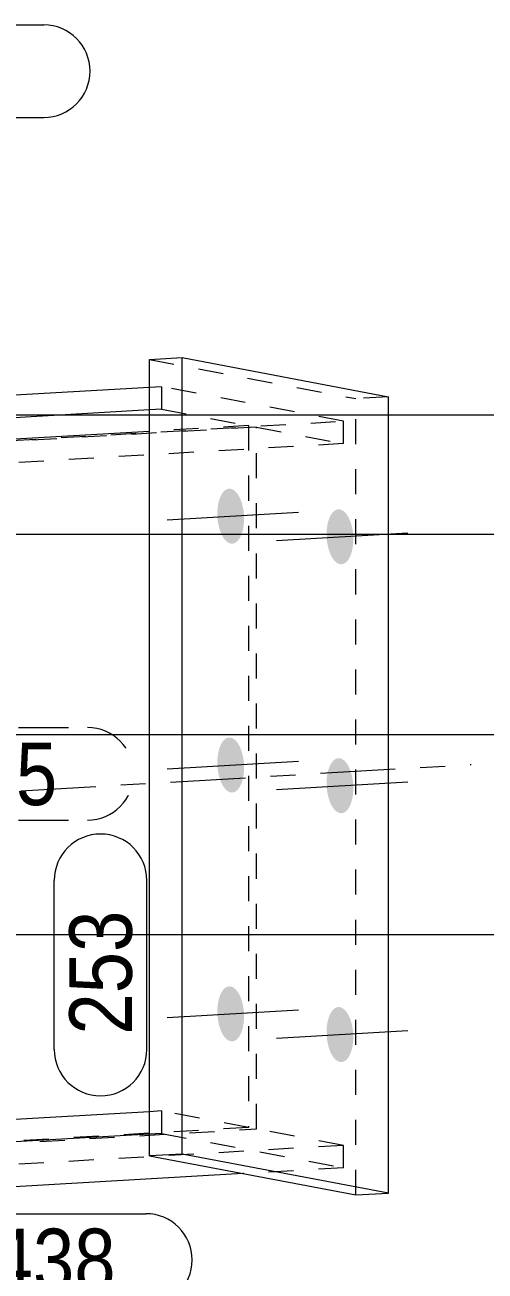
# Model space of a CAD drawing. Header units: millimetres. Extents: x 2 to 579, y 0 to 825.
# Drawn here: x 90.18 to 108.58, y 645.26 to 695.06 of the extents above; entities that cross this region are included whole.
import ezdxf

# ---------------------------------------------------------------- set-up
doc = ezdxf.new("R2010")
doc.units = ezdxf.units.MM
for name, pattern in [('XKITLINE00', [0]), ('XKITLINE01', [4, 1, -1, 1, -1]), ('XKITLINE02', [4, 2, -2]), ('XKITLINE03', [6, 3, -1, 1, -1])]:
    doc.linetypes.add(name, pattern=pattern)
for name, color, linetype, lineweight in [('Bolt', 3, 'Continuous', 0), ('Dimensions', 7, 'Continuous', 0), ('Part', 2, 'Continuous', 0), ('PartMark', 7, 'Continuous', 0)]:
    doc.layers.add(name, color=color, linetype=linetype, lineweight=lineweight)
doc.styles.add('ARIAL', font='ARIAL.TTF')

# ---------------------------------------------------------------- blocks, each defined once
blk = doc.blocks.new('*A54')
at = {"layer": 'Bolt'}
for points in [[(97.876, 675.451), (97.875, 675.505), (97.875, 675.558), (97.877, 675.612), (97.879, 675.665), (97.883, 675.717), (97.888, 675.769), (97.895, 675.82), (97.903, 675.869), (97.911, 675.918), (97.922, 675.966), (97.933, 676.012), (97.945, 676.057), (97.959, 676.101), (97.973, 676.142), (97.989, 676.183), (98.006, 676.221), (98.023, 676.257), (98.042, 676.292), (98.061, 676.324), (98.082, 676.354), (98.103, 676.382), (98.125, 676.407), (98.147, 676.431), (98.17, 676.451), (98.194, 676.47), (98.218, 676.486), (98.243, 676.499), (98.268, 676.51), (98.293, 676.518), (98.319, 676.523), (98.345, 676.526), (98.371, 676.526), (98.397, 676.524), (98.423, 676.519), (98.45, 676.511), (98.476, 676.501), (98.502, 676.488), (98.527, 676.472), (98.553, 676.454), (98.578, 676.434), (98.602, 676.411), (98.627, 676.386), (98.65, 676.358), (98.673, 676.328), (98.696, 676.296), (98.718, 676.262), (98.739, 676.226), (98.759, 676.188), (98.778, 676.148), (98.797, 676.107), (98.814, 676.064), (98.831, 676.019), (98.846, 675.973), (98.861, 675.925), (98.874, 675.877), (98.886, 675.827), (98.898, 675.776), (98.908, 675.725), (98.916, 675.672), (98.924, 675.62), (98.93, 675.566), (98.935, 675.513), (98.939, 675.459), (98.941, 675.405), (98.943, 675.351), (98.943, 675.297), (98.941, 675.244), (98.939, 675.191), (98.935, 675.139), (98.93, 675.087), (98.923, 675.036), (98.915, 674.986), (98.907, 674.937), (98.896, 674.89), (98.885, 674.843), (98.873, 674.798), (98.859, 674.755), (98.845, 674.713), (98.829, 674.673), (98.812, 674.635), (98.795, 674.599), (98.776, 674.564), (98.757, 674.532), (98.736, 674.502), (98.715, 674.474), (98.693, 674.448), (98.671, 674.425), (98.648, 674.404), (98.624, 674.386), (98.6, 674.37), (98.575, 674.357), (98.55, 674.346), (98.525, 674.338), (98.499, 674.333), (98.473, 674.33), (98.447, 674.33), (98.421, 674.332), (98.394, 674.337), (98.368, 674.345), (98.342, 674.355), (98.316, 674.368), (98.291, 674.384), (98.265, 674.402), (98.24, 674.422), (98.216, 674.445), (98.191, 674.47), (98.168, 674.498), (98.145, 674.527), (98.122, 674.559), (98.1, 674.593), (98.079, 674.63), (98.059, 674.668), (98.04, 674.707), (98.021, 674.749), (98.004, 674.792), (97.987, 674.837), (97.972, 674.883), (97.957, 674.93), (97.944, 674.979), (97.931, 675.029), (97.92, 675.08), (97.91, 675.131), (97.902, 675.183), (97.894, 675.236), (97.888, 675.29), (97.883, 675.343), (97.879, 675.397)], [(102.244, 674.625), (102.243, 674.679), (102.243, 674.733), (102.244, 674.786), (102.247, 674.839), (102.251, 674.892), (102.256, 674.943), (102.263, 674.994), (102.27, 675.044), (102.279, 675.093), (102.289, 675.141), (102.301, 675.187), (102.313, 675.232), (102.326, 675.275), (102.341, 675.317), (102.357, 675.357), (102.373, 675.395), (102.391, 675.432), (102.41, 675.466), (102.429, 675.498), (102.449, 675.528), (102.471, 675.556), (102.492, 675.582), (102.515, 675.605), (102.538, 675.626), (102.562, 675.644), (102.586, 675.66), (102.611, 675.673), (102.636, 675.684), (102.661, 675.692), (102.687, 675.698), (102.713, 675.701), (102.739, 675.701), (102.765, 675.698), (102.791, 675.693), (102.817, 675.685), (102.844, 675.675), (102.869, 675.662), (102.895, 675.647), (102.92, 675.629), (102.946, 675.608), (102.97, 675.585), (102.994, 675.56), (103.018, 675.533), (103.041, 675.503), (103.064, 675.471), (103.085, 675.437), (103.106, 675.401), (103.127, 675.363), (103.146, 675.323), (103.164, 675.281), (103.182, 675.238), (103.198, 675.193), (103.214, 675.147), (103.229, 675.1), (103.242, 675.051), (103.254, 675.001), (103.265, 674.951), (103.275, 674.899), (103.284, 674.847), (103.292, 674.794), (103.298, 674.741), (103.303, 674.687), (103.307, 674.633), (103.309, 674.579), (103.31, 674.526), (103.31, 674.472), (103.309, 674.418), (103.306, 674.366), (103.302, 674.313), (103.297, 674.262), (103.291, 674.211), (103.283, 674.161), (103.274, 674.112), (103.264, 674.064), (103.253, 674.018), (103.241, 673.973), (103.227, 673.93), (103.212, 673.888), (103.197, 673.848), (103.18, 673.809), (103.162, 673.773), (103.144, 673.739), (103.124, 673.707), (103.104, 673.676), (103.083, 673.649), (103.061, 673.623), (103.039, 673.6), (103.015, 673.579), (102.992, 673.561), (102.968, 673.545), (102.943, 673.531), (102.918, 673.521), (102.892, 673.513), (102.867, 673.507), (102.841, 673.504), (102.815, 673.504), (102.788, 673.507), (102.762, 673.512), (102.736, 673.519), (102.71, 673.53), (102.684, 673.543), (102.658, 673.558), (102.633, 673.576), (102.608, 673.597), (102.583, 673.619), (102.559, 673.645), (102.535, 673.672), (102.512, 673.702), (102.49, 673.734), (102.468, 673.768), (102.447, 673.804), (102.427, 673.842), (102.408, 673.882), (102.389, 673.923), (102.372, 673.967), (102.355, 674.011), (102.339, 674.058), (102.325, 674.105), (102.312, 674.154), (102.299, 674.203), (102.288, 674.254), (102.278, 674.306), (102.269, 674.358), (102.262, 674.411), (102.256, 674.464), (102.251, 674.518), (102.247, 674.572)], [(97.876, 665.506), (97.875, 665.56), (97.875, 665.614), (97.877, 665.667), (97.879, 665.72), (97.883, 665.772), (97.888, 665.824), (97.895, 665.875), (97.903, 665.925), (97.911, 665.973), (97.922, 666.021), (97.933, 666.067), (97.945, 666.112), (97.959, 666.156), (97.973, 666.198), (97.989, 666.238), (98.006, 666.276), (98.023, 666.312), (98.042, 666.347), (98.061, 666.379), (98.082, 666.409), (98.103, 666.437), (98.125, 666.463), (98.147, 666.486), (98.17, 666.507), (98.194, 666.525), (98.218, 666.541), (98.243, 666.554), (98.268, 666.565), (98.293, 666.573), (98.319, 666.578), (98.345, 666.581), (98.371, 666.581), (98.397, 666.579), (98.423, 666.574), (98.45, 666.566), (98.476, 666.556), (98.502, 666.543), (98.527, 666.527), (98.553, 666.509), (98.578, 666.489), (98.602, 666.466), (98.627, 666.441), (98.65, 666.413), (98.673, 666.383), (98.696, 666.351), (98.718, 666.317), (98.739, 666.281), (98.759, 666.243), (98.778, 666.204), (98.797, 666.162), (98.814, 666.119), (98.831, 666.074), (98.846, 666.028), (98.861, 665.98), (98.874, 665.932), (98.886, 665.882), (98.898, 665.831), (98.908, 665.78), (98.916, 665.728), (98.924, 665.675), (98.93, 665.621), (98.935, 665.568), (98.939, 665.514), (98.941, 665.46), (98.943, 665.406), (98.943, 665.352), (98.941, 665.299), (98.939, 665.246), (98.935, 665.194), (98.93, 665.142), (98.923, 665.091), (98.915, 665.041), (98.907, 664.993), (98.896, 664.945), (98.885, 664.899), (98.873, 664.854), (98.859, 664.81), (98.845, 664.768), (98.829, 664.728), (98.812, 664.69), (98.795, 664.654), (98.776, 664.619), (98.757, 664.587), (98.736, 664.557), (98.715, 664.529), (98.693, 664.504), (98.671, 664.48), (98.648, 664.459), (98.624, 664.441), (98.6, 664.425), (98.575, 664.412), (98.55, 664.401), (98.525, 664.393), (98.499, 664.388), (98.473, 664.385), (98.447, 664.385), (98.421, 664.387), (98.394, 664.392), (98.368, 664.4), (98.342, 664.41), (98.316, 664.423), (98.291, 664.439), (98.265, 664.457), (98.24, 664.477), (98.216, 664.5), (98.191, 664.525), (98.168, 664.553), (98.145, 664.583), (98.122, 664.615), (98.1, 664.649), (98.079, 664.685), (98.059, 664.723), (98.04, 664.763), (98.021, 664.804), (98.004, 664.847), (97.987, 664.892), (97.972, 664.938), (97.957, 664.986), (97.944, 665.034), (97.931, 665.084), (97.92, 665.135), (97.91, 665.186), (97.902, 665.239), (97.894, 665.291), (97.888, 665.345), (97.883, 665.398), (97.879, 665.452)], [(102.244, 664.681), (102.243, 664.735), (102.243, 664.788), (102.244, 664.842), (102.247, 664.894), (102.251, 664.947), (102.256, 664.999), (102.263, 665.049), (102.27, 665.099), (102.279, 665.148), (102.289, 665.196), (102.301, 665.242), (102.313, 665.287), (102.326, 665.33), (102.341, 665.372), (102.357, 665.412), (102.373, 665.451), (102.391, 665.487), (102.41, 665.521), (102.429, 665.554), (102.449, 665.584), (102.471, 665.612), (102.492, 665.637), (102.515, 665.66), (102.538, 665.681), (102.562, 665.7), (102.586, 665.715), (102.611, 665.729), (102.636, 665.739), (102.661, 665.747), (102.687, 665.753), (102.713, 665.756), (102.739, 665.756), (102.765, 665.753), (102.791, 665.748), (102.817, 665.741), (102.844, 665.73), (102.869, 665.717), (102.895, 665.702), (102.92, 665.684), (102.946, 665.664), (102.97, 665.641), (102.994, 665.615), (103.018, 665.588), (103.041, 665.558), (103.064, 665.526), (103.085, 665.492), (103.106, 665.456), (103.127, 665.418), (103.146, 665.378), (103.164, 665.337), (103.182, 665.293), (103.198, 665.249), (103.214, 665.202), (103.229, 665.155), (103.242, 665.106), (103.254, 665.057), (103.265, 665.006), (103.275, 664.954), (103.284, 664.902), (103.292, 664.849), (103.298, 664.796), (103.303, 664.742), (103.307, 664.688), (103.309, 664.635), (103.31, 664.581), (103.31, 664.527), (103.309, 664.474), (103.306, 664.421), (103.302, 664.368), (103.297, 664.317), (103.291, 664.266), (103.283, 664.216), (103.274, 664.167), (103.264, 664.12), (103.253, 664.073), (103.241, 664.028), (103.227, 663.985), (103.212, 663.943), (103.197, 663.903), (103.18, 663.865), (103.162, 663.828), (103.144, 663.794), (103.124, 663.762), (103.104, 663.732), (103.083, 663.704), (103.061, 663.678), (103.039, 663.655), (103.015, 663.634), (102.992, 663.616), (102.968, 663.6), (102.943, 663.587), (102.918, 663.576), (102.892, 663.568), (102.867, 663.562), (102.841, 663.559), (102.815, 663.559), (102.788, 663.562), (102.762, 663.567), (102.736, 663.575), (102.71, 663.585), (102.684, 663.598), (102.658, 663.613), (102.633, 663.631), (102.608, 663.652), (102.583, 663.675), (102.559, 663.7), (102.535, 663.727), (102.512, 663.757), (102.49, 663.789), (102.468, 663.823), (102.447, 663.859), (102.427, 663.897), (102.408, 663.937), (102.389, 663.979), (102.372, 664.022), (102.355, 664.067), (102.339, 664.113), (102.325, 664.16), (102.312, 664.209), (102.299, 664.259), (102.288, 664.309), (102.278, 664.361), (102.269, 664.413), (102.262, 664.466), (102.256, 664.519), (102.251, 664.573), (102.247, 664.627)], [(97.876, 655.561), (97.875, 655.615), (97.875, 655.669), (97.877, 655.722), (97.879, 655.775), (97.883, 655.827), (97.888, 655.879), (97.895, 655.93), (97.903, 655.98), (97.911, 656.029), (97.922, 656.076), (97.933, 656.123), (97.945, 656.168), (97.959, 656.211), (97.973, 656.253), (97.989, 656.293), (98.006, 656.331), (98.023, 656.367), (98.042, 656.402), (98.061, 656.434), (98.082, 656.464), (98.103, 656.492), (98.125, 656.518), (98.147, 656.541), (98.17, 656.562), (98.194, 656.58), (98.218, 656.596), (98.243, 656.609), (98.268, 656.62), (98.293, 656.628), (98.319, 656.633), (98.345, 656.636), (98.371, 656.637), (98.397, 656.634), (98.423, 656.629), (98.45, 656.621), (98.476, 656.611), (98.502, 656.598), (98.527, 656.583), (98.553, 656.565), (98.578, 656.544), (98.602, 656.521), (98.627, 656.496), (98.65, 656.468), (98.673, 656.439), (98.696, 656.407), (98.718, 656.373), (98.739, 656.337), (98.759, 656.299), (98.778, 656.259), (98.797, 656.217), (98.814, 656.174), (98.831, 656.129), (98.846, 656.083), (98.861, 656.036), (98.874, 655.987), (98.886, 655.937), (98.898, 655.886), (98.908, 655.835), (98.916, 655.783), (98.924, 655.73), (98.93, 655.677), (98.935, 655.623), (98.939, 655.569), (98.941, 655.515), (98.943, 655.461), (98.943, 655.408), (98.941, 655.354), (98.939, 655.301), (98.935, 655.249), (98.93, 655.197), (98.923, 655.146), (98.915, 655.097), (98.907, 655.048), (98.896, 655), (98.885, 654.954), (98.873, 654.909), (98.859, 654.865), (98.845, 654.824), (98.829, 654.784), (98.812, 654.745), (98.795, 654.709), (98.776, 654.675), (98.757, 654.642), (98.736, 654.612), (98.715, 654.584), (98.693, 654.559), (98.671, 654.535), (98.648, 654.515), (98.624, 654.496), (98.6, 654.48), (98.575, 654.467), (98.55, 654.456), (98.525, 654.448), (98.499, 654.443), (98.473, 654.44), (98.447, 654.44), (98.421, 654.442), (98.394, 654.447), (98.368, 654.455), (98.342, 654.465), (98.316, 654.478), (98.291, 654.494), (98.265, 654.512), (98.24, 654.532), (98.216, 654.555), (98.191, 654.58), (98.168, 654.608), (98.145, 654.638), (98.122, 654.67), (98.1, 654.704), (98.079, 654.74), (98.059, 654.778), (98.04, 654.818), (98.021, 654.859), (98.004, 654.902), (97.987, 654.947), (97.972, 654.993), (97.957, 655.041), (97.944, 655.089), (97.931, 655.139), (97.92, 655.19), (97.91, 655.241), (97.902, 655.294), (97.894, 655.347), (97.888, 655.4), (97.883, 655.453), (97.879, 655.507)], [(102.244, 654.736), (102.243, 654.79), (102.243, 654.843), (102.244, 654.897), (102.247, 654.95), (102.251, 655.002), (102.256, 655.054), (102.263, 655.105), (102.27, 655.154), (102.279, 655.203), (102.289, 655.251), (102.301, 655.297), (102.313, 655.342), (102.326, 655.386), (102.341, 655.427), (102.357, 655.467), (102.373, 655.506), (102.391, 655.542), (102.41, 655.576), (102.429, 655.609), (102.449, 655.639), (102.471, 655.667), (102.492, 655.692), (102.515, 655.716), (102.538, 655.736), (102.562, 655.755), (102.586, 655.771), (102.611, 655.784), (102.636, 655.794), (102.661, 655.803), (102.687, 655.808), (102.713, 655.811), (102.739, 655.811), (102.765, 655.809), (102.791, 655.804), (102.817, 655.796), (102.844, 655.785), (102.869, 655.773), (102.895, 655.757), (102.92, 655.739), (102.946, 655.719), (102.97, 655.696), (102.994, 655.671), (103.018, 655.643), (103.041, 655.613), (103.064, 655.581), (103.085, 655.547), (103.106, 655.511), (103.127, 655.473), (103.146, 655.433), (103.164, 655.392), (103.182, 655.349), (103.198, 655.304), (103.214, 655.258), (103.229, 655.21), (103.242, 655.162), (103.254, 655.112), (103.265, 655.061), (103.275, 655.01), (103.284, 654.957), (103.292, 654.904), (103.298, 654.851), (103.303, 654.797), (103.307, 654.744), (103.309, 654.69), (103.31, 654.636), (103.31, 654.582), (103.309, 654.529), (103.306, 654.476), (103.302, 654.424), (103.297, 654.372), (103.291, 654.321), (103.283, 654.271), (103.274, 654.222), (103.264, 654.175), (103.253, 654.128), (103.241, 654.083), (103.227, 654.04), (103.212, 653.998), (103.197, 653.958), (103.18, 653.92), (103.162, 653.883), (103.144, 653.849), (103.124, 653.817), (103.104, 653.787), (103.083, 653.759), (103.061, 653.733), (103.039, 653.71), (103.015, 653.689), (102.992, 653.671), (102.968, 653.655), (102.943, 653.642), (102.918, 653.631), (102.892, 653.623), (102.867, 653.617), (102.841, 653.615), (102.815, 653.614), (102.788, 653.617), (102.762, 653.622), (102.736, 653.63), (102.71, 653.64), (102.684, 653.653), (102.658, 653.668), (102.633, 653.686), (102.608, 653.707), (102.583, 653.73), (102.559, 653.755), (102.535, 653.783), (102.512, 653.812), (102.49, 653.844), (102.468, 653.878), (102.447, 653.914), (102.427, 653.952), (102.408, 653.992), (102.389, 654.034), (102.372, 654.077), (102.355, 654.122), (102.339, 654.168), (102.325, 654.215), (102.312, 654.264), (102.299, 654.314), (102.288, 654.364), (102.278, 654.416), (102.269, 654.468), (102.262, 654.521), (102.256, 654.574), (102.251, 654.628), (102.247, 654.682)]]:
    blk.add_hatch(color=3, dxfattribs=at).paths.add_polyline_path(points, flags=17)
at = {"layer": 'Bolt', "color": 3, "linetype": 'XKITLINE00', "lineweight": 0}
for p, q in [((95.873, 675.28), (101.119, 675.586)), ((100.241, 674.455), (105.487, 674.76)), ((95.873, 665.335), (101.119, 665.641)), ((100.241, 664.51), (105.487, 664.815)), ((95.873, 655.391), (101.119, 655.696)), ((100.241, 654.565), (105.487, 654.871))]:
    blk.add_line(p, q, dxfattribs=at)
blk = doc.blocks.new('*A75')
at = {"layer": 'Part', "color": 2, "linetype": 'XKITLINE00', "lineweight": 0}
for p, q in [((95.156, 680.571), (83.637, 679.9)), ((83.637, 679.9), (83.637, 677.548)), ((95.156, 679.676), (83.637, 679.005)), ((95.156, 678.815), (83.637, 678.144)), ((83.637, 677.548), (83.2, 677.522)), ((95.156, 651.631), (83.2, 650.935)), ((95.156, 650.736), (83.2, 650.04)), ((98.898, 649.155), (83.2, 648.241))]:
    blk.add_line(p, q, dxfattribs=at)
at = {"layer": 'Part', "color": 7, "linetype": 'XKITLINE01', "lineweight": 0}
for p, q in [((95.642, 680.599), (95.156, 680.571)), ((102.921, 679.223), (95.642, 680.599)), ((95.642, 680.599), (95.642, 679.704)), ((95.642, 679.704), (95.156, 679.676)), ((95.642, 679.704), (99.124, 679.046)), ((83.637, 678.101), (102.921, 679.223)), ((102.921, 678.328), (102.921, 679.223)), ((99.439, 678.986), (83.637, 678.066)), ((99.124, 679.046), (95.156, 678.815)), ((99.124, 679.046), (99.124, 651.002)), ((99.439, 650.942), (99.439, 678.986)), ((99.439, 678.986), (102.921, 678.328)), ((102.921, 678.328), (83.637, 677.206)), ((83.2, 677.522), (74.8, 677.033)), ((74.8, 676.955), (83.637, 677.47)), ((83.637, 677.548), (83.637, 677.206)), ((74.8, 677.033), (74.8, 647.752)), ((95.642, 651.66), (95.156, 651.631)), ((99.124, 651.002), (95.642, 651.66)), ((95.642, 651.66), (95.642, 650.765)), ((99.124, 651.002), (74.8, 649.585)), ((74.8, 649.507), (99.439, 650.942)), ((83.2, 650.935), (74.8, 650.446)), ((102.921, 650.284), (99.439, 650.942)), ((95.642, 650.765), (95.156, 650.736)), ((95.642, 650.765), (102.921, 649.389)), ((102.921, 650.284), (74.8, 648.647)), ((83.2, 650.04), (74.8, 649.551)), ((102.921, 649.389), (102.921, 650.284)), ((102.921, 649.389), (98.898, 649.155)), ((83.2, 648.241), (74.8, 647.752))]:
    blk.add_line(p, q, dxfattribs=at)
at = {"layer": 'Part', "color": 7, "linetype": 'XKITLINE03', "lineweight": 0}
blk.add_line((66.057, 663.06), (108.025, 665.503), dxfattribs=at)
blk = doc.blocks.new('*A78')
at = {"layer": 'Part', "color": 2, "linetype": 'XKITLINE00', "lineweight": 0}
for p, q in [((95.156, 681.685), (96.468, 681.762)), ((96.468, 649.938), (96.468, 681.762)), ((96.468, 681.762), (104.718, 680.202)), ((95.156, 649.862), (95.156, 681.685)), ((104.718, 648.379), (104.718, 680.202)), ((96.468, 649.938), (95.156, 649.862)), ((95.156, 649.862), (103.406, 648.303)), ((104.718, 648.379), (96.468, 649.938)), ((103.406, 648.303), (104.718, 648.379))]:
    blk.add_line(p, q, dxfattribs=at)
at = {"layer": 'Part', "color": 7, "linetype": 'XKITLINE01', "lineweight": 0}
for p in [(95.156, 681.685), (104.718, 680.202), (103.406, 648.303)]:
    blk.add_line(p, (103.406, 680.126), dxfattribs=at)
blk = doc.blocks.new('*A173')
at = {"layer": 'PartMark', "color": 7, "linetype": 'XKITLINE02', "lineweight": 0}
for p, q in [((85.921, 666.98), (92.684, 666.98)), ((74.329, 662.025), (85.921, 663.28)), ((85.921, 663.28), (92.684, 663.28))]:
    blk.add_line(p, q, dxfattribs=at)
for centre, start, end in [((85.921, 665.13), 90, 270), ((92.684, 665.13), 270, 90)]:
    blk.add_arc(centre, 1.85, start, end, dxfattribs=at)
at = {"layer": 'PartMark', "color": 3, "style": 'ARIAL', "width": 0.85}
blk.add_text('505', height=2.5, dxfattribs=at).set_placement((86.521, 663.88))
blk = doc.blocks.new('*A174')
at = {"layer": 'PartMark', "color": 7, "linetype": 'XKITLINE00', "lineweight": 0}
for p, q in [((84.172, 695.057), (90.934, 695.057)), ((81.584, 683.547), (84.172, 691.357)), ((84.172, 691.357), (90.934, 691.357))]:
    blk.add_line(p, q, dxfattribs=at)
for centre, start, end in [((84.172, 693.207), 90, 270), ((90.934, 693.207), 270, 90)]:
    blk.add_arc(centre, 1.85, start, end, dxfattribs=at)
at = {"layer": 'PartMark', "color": 3, "style": 'ARIAL', "width": 0.85}
blk.add_text('463', height=2.5, dxfattribs=at).set_placement((84.772, 691.957))
blk = doc.blocks.new('*A193')
at = {"layer": 'Dimensions', "color": 7, "linetype": 'XKITLINE00', "lineweight": 0}
blk.add_line((80.45, 658.708), (136.85, 658.708), dxfattribs=at)
blk = doc.blocks.new('*A194')
at = {"layer": 'Dimensions', "color": 7, "linetype": 'XKITLINE00', "lineweight": 0}
for p, q in [((80.45, 666.708), (136.85, 666.708)), ((80.45, 658.708), (136.85, 658.708))]:
    blk.add_line(p, q, dxfattribs=at)
blk = doc.blocks.new('*A195')
at = {"layer": 'Dimensions', "color": 7, "linetype": 'XKITLINE00', "lineweight": 0}
for p, q in [((80.45, 674.708), (136.85, 674.708)), ((80.45, 666.708), (136.85, 666.708))]:
    blk.add_line(p, q, dxfattribs=at)
blk = doc.blocks.new('*A196')
at = {"layer": 'Dimensions', "color": 7, "linetype": 'XKITLINE00', "lineweight": 0}
for p, q in [((84.2, 679.471), (136.85, 679.471)), ((80.45, 674.708), (136.85, 674.708))]:
    blk.add_line(p, q, dxfattribs=at)
blk = doc.blocks.new('*A198')
at = {"layer": 'PartMark', "color": 7, "linetype": 'XKITLINE00', "lineweight": 0}
for p, q in [((91.356, 654.112), (91.356, 660.875)), ((95.056, 654.112), (95.056, 660.875))]:
    blk.add_line(p, q, dxfattribs=at)
for centre, start, end in [((93.206, 660.875), 0, 180), ((93.206, 654.112), 180, 0)]:
    blk.add_arc(centre, 1.85, start, end, dxfattribs=at)
at = {"layer": 'PartMark', "color": 3, "style": 'ARIAL', "width": 0.85}
blk.add_text('253', height=2.5, rotation=90.0002, dxfattribs=at).set_placement((94.456, 654.712))
blk = doc.blocks.new('*A201')
at = {"layer": 'PartMark', "color": 7, "linetype": 'XKITLINE00', "lineweight": 0}
for p, q in [((84.629, 659.23), (88.252, 647.556)), ((88.252, 647.556), (95.015, 647.556)), ((88.252, 643.856), (95.015, 643.856))]:
    blk.add_line(p, q, dxfattribs=at)
for centre, start, end in [((88.252, 645.706), 90, 270), ((95.015, 645.706), 270, 90)]:
    blk.add_arc(centre, 1.85, start, end, dxfattribs=at)
at = {"layer": 'PartMark', "color": 3, "style": 'ARIAL', "width": 0.85}
blk.add_text('438', height=2.5, dxfattribs=at).set_placement((88.852, 644.456))

msp = doc.modelspace()

# ---------------------------------------------------------------- block references
at = {"lineweight": 0}
for name in ['*A174', '*A196', '*A78', '*A75', '*A195', '*A54', '*A194', '*A173', '*A193', '*A198', '*A201']:
    msp.add_blockref(name, (0, 0), dxfattribs=at)

doc.saveas('drawing.dxf')
